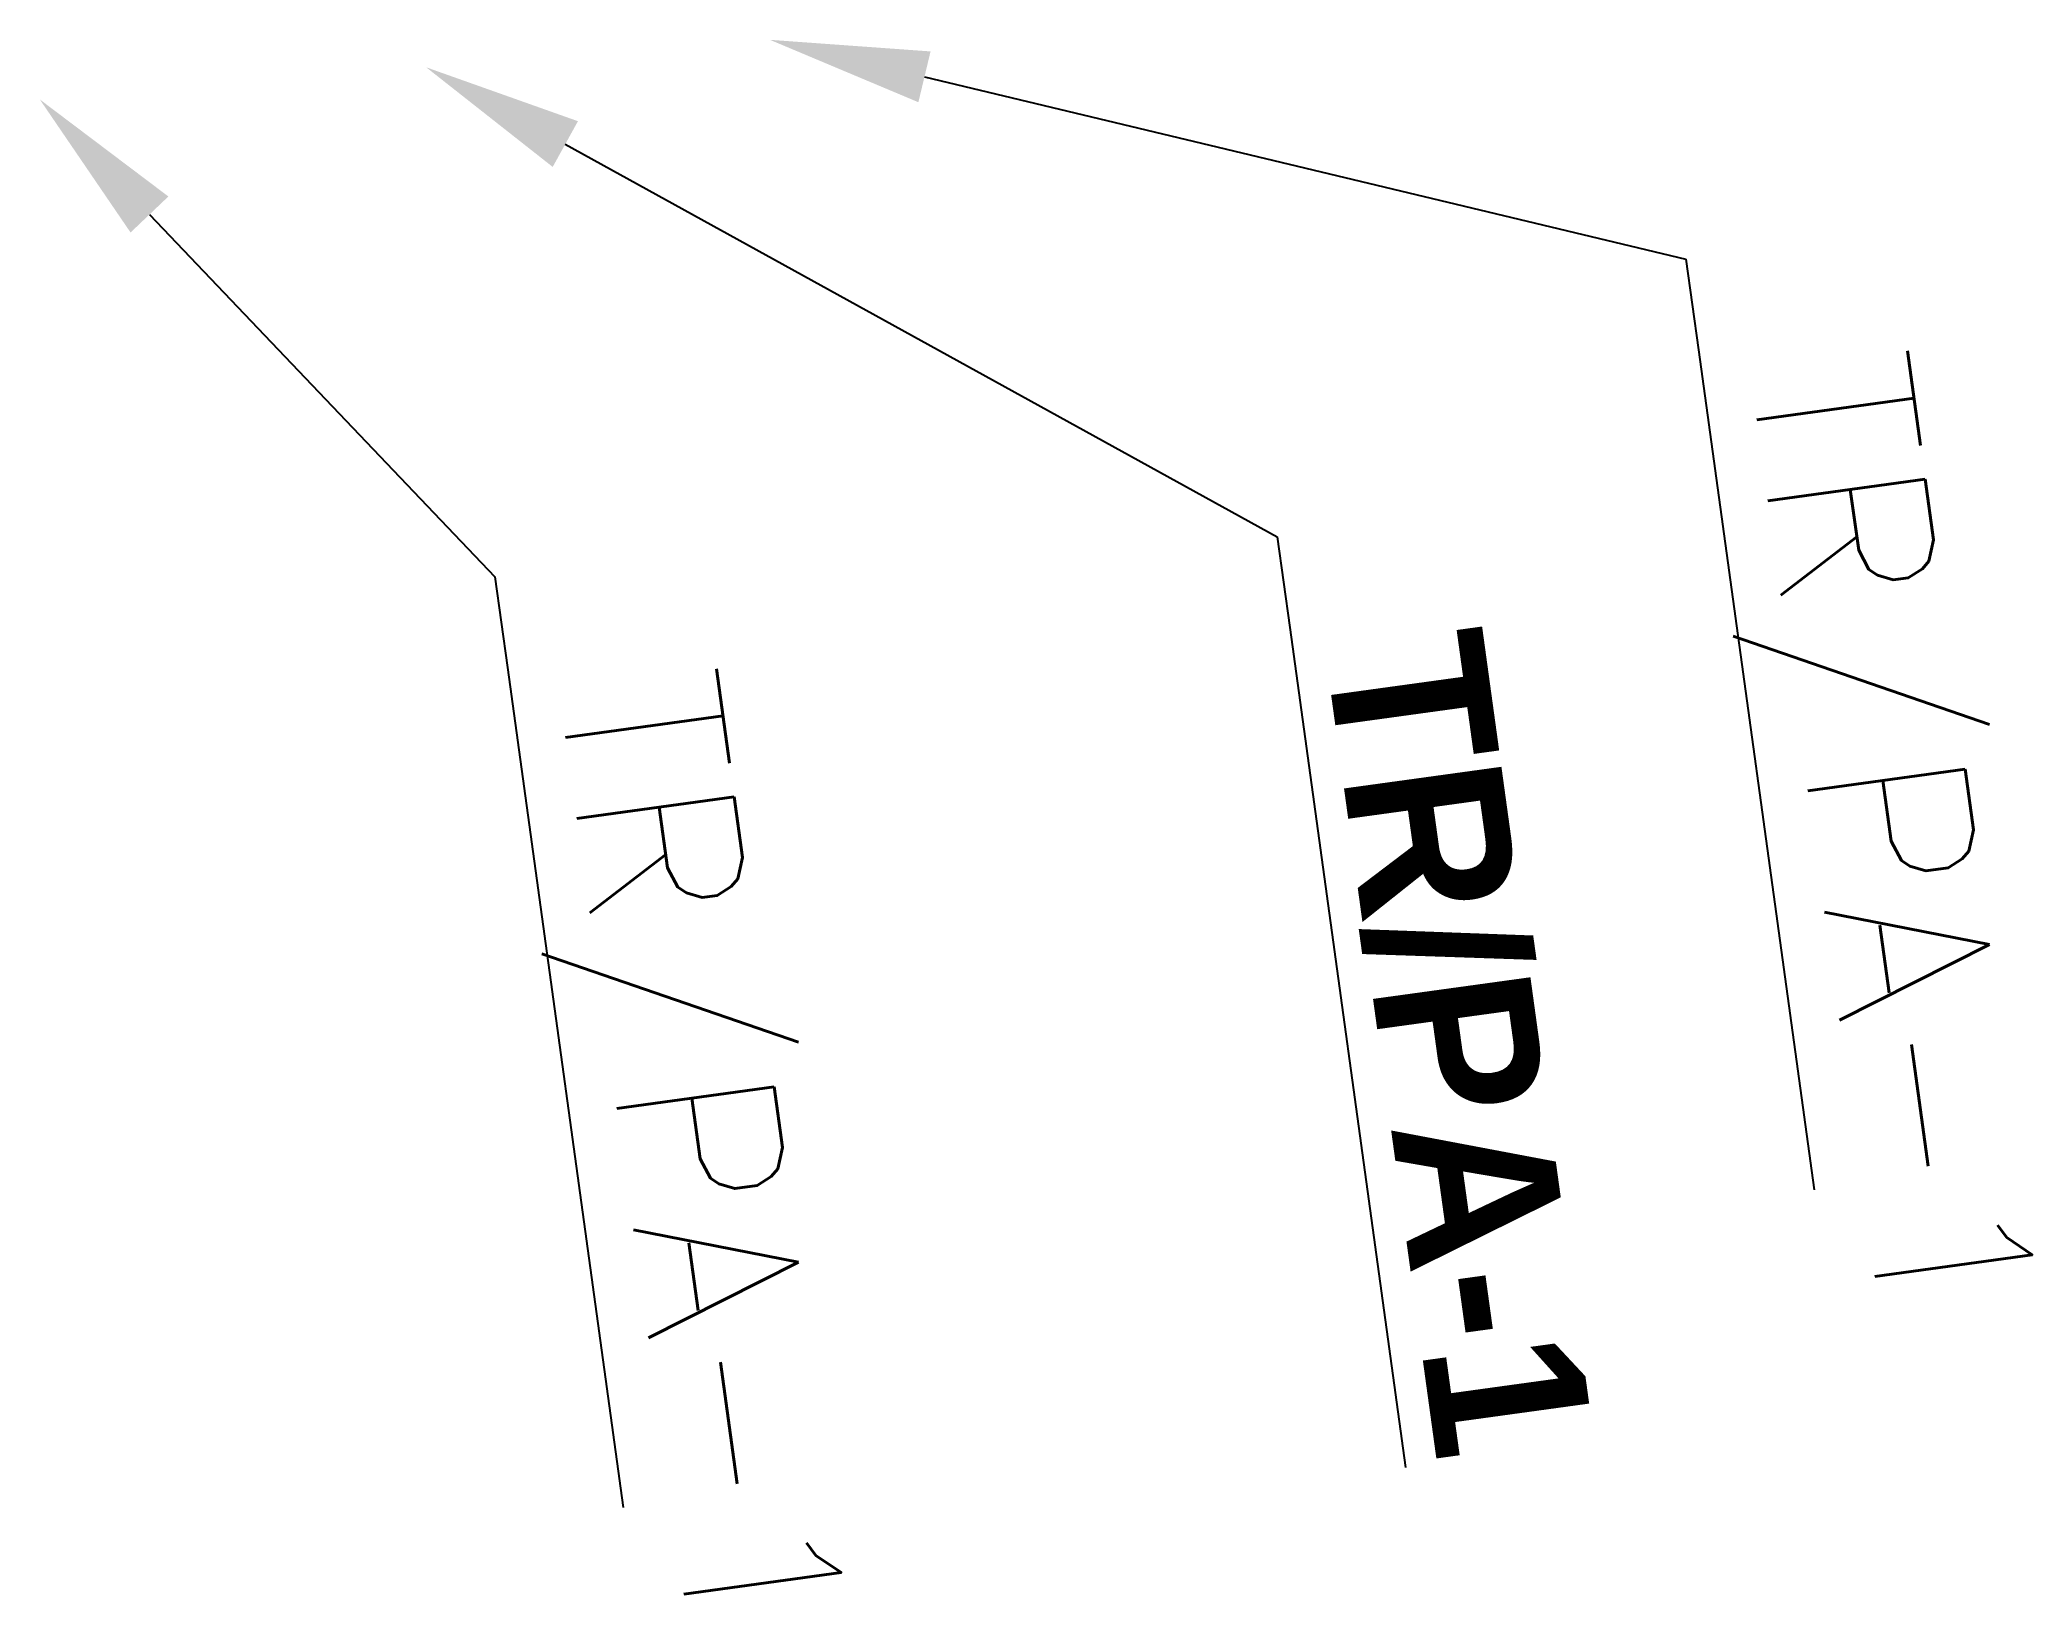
# Model space of a CAD drawing. Extents: x 67091.49 to 67099.33, y 53890.5 to 53896.62.
import ezdxf
from ezdxf import colors
from ezdxf.entities.mleader import LeaderData, LeaderLine
from ezdxf.math import Vec2, Vec3

# ---------------------------------------------------------------- set-up
doc = ezdxf.new("R2010")
doc.units = 0
doc.header["$MEASUREMENT"] = 0
doc.layers.add('L-ANNO-LEDR-SPEC', color=234, linetype='Continuous')
doc.styles.get("Standard").update_dxf_attribs({"font": 'arial.ttf'})

msp = doc.modelspace()

# ---------------------------------------------------------------- leaders
at = {"layer": 'L-ANNO-LEDR-SPEC'}
ml = msp.add_multileader_mtext('Standard', dxfattribs=at)
ml.set_content('{\\fRomanS|b1|i0|c0|p2;\\C6;TR/PA-1}', color=2)
ml.set_leader_properties(color=256)
ml.build(insert=Vec2(0, 0))
ml.multileader.update_dxf_attribs({"text_left_attachment_type": 6, "text_right_attachment_type": 6, "dogleg_length": 0.36, "arrow_head_size": 0.625})
ctx = ml.context
ctx.base_point, ctx.char_height, ctx.arrow_head_size, ctx.landing_gap_size, ctx.plane_origin, ctx.plane_x_axis, ctx.plane_y_axis = Vec3(67098.0168, 53895.3994), 0.625, 0.625, 0.09, Vec3(67096.9814, 53902.9152), Vec3(0.136486, -0.990642), Vec3(0.990642, 0.136486)
ctx.left_attachment, ctx.right_attachment = 6, 6
notes = []
notes.append((ctx, [(0, (1, 1, 0), (67097.9677, 53895.7561), (0.136486, -0.990642), 0.36, [(0, [(67094.3648, 53896.619)], 0, [])])]))
ctx.mtext.insert, ctx.mtext.text_direction, ctx.mtext.rotation, ctx.mtext.flow_direction = Vec3(67098.8358, 53895.4214), Vec3(0.136486, -0.990642), 4.849302, 5
ml = msp.add_multileader_mtext('Standard', dxfattribs=at)
ml.set_content('{\\fPristina|b1|i0|c0|p66;\\C6;TR/PA-1}', color=2)
ml.set_leader_properties(color=256)
ml.build(insert=Vec2(0, 0))
ml.multileader.update_dxf_attribs({"text_left_attachment_type": 6, "text_right_attachment_type": 6, "dogleg_length": 0.36, "arrow_head_size": 0.625})
ctx = ml.context
ctx.base_point, ctx.char_height, ctx.arrow_head_size, ctx.landing_gap_size, ctx.plane_origin, ctx.plane_x_axis, ctx.plane_y_axis = Vec3(67096.4094, 53894.307), 0.625, 0.625, 0.09, Vec3(67095.3739, 53901.8228), Vec3(0.136486, -0.990642), Vec3(0.990642, 0.136486)
ctx.left_attachment, ctx.right_attachment = 6, 6
notes.append((ctx, [(0, (1, 1, 0), (67096.3602, 53894.6637), (0.136486, -0.990642), 0.36, [(0, [(67093.0128, 53896.5109)], 0, [])])]))
ctx.mtext.insert, ctx.mtext.text_direction, ctx.mtext.rotation, ctx.mtext.flow_direction = Vec3(67097.1646, 53894.3202), Vec3(0.136486, -0.990642), 4.849302, 5
ml = msp.add_multileader_mtext('Standard', dxfattribs=at)
ml.set_content('{\\fRomanS|b1|i0|c0|p2;\\C240;\\c2367469;TR/PA-1}', color=2)
ml.set_leader_properties(color=256)
ml.build(insert=Vec2(0, 0))
ml.multileader.update_dxf_attribs({"text_left_attachment_type": 6, "text_right_attachment_type": 6, "dogleg_length": 0.36, "arrow_head_size": 0.625})
ctx = ml.context
ctx.base_point, ctx.char_height, ctx.arrow_head_size, ctx.landing_gap_size, ctx.plane_origin, ctx.plane_x_axis, ctx.plane_y_axis = Vec3(67093.3322, 53894.1496), 0.625, 0.625, 0.09, Vec3(67092.2967, 53901.6654), Vec3(0.136486, -0.990642), Vec3(0.990642, 0.136486)
ctx.left_attachment, ctx.right_attachment = 6, 6
notes.append((ctx, [(0, (1, 1, 0), (67093.2831, 53894.5062), (0.136486, -0.990642), 0.36, [(0, [(67091.4932, 53896.3843)], 0, [])])]))
ctx.mtext.insert, ctx.mtext.text_direction, ctx.mtext.rotation, ctx.mtext.flow_direction = Vec3(67094.1512, 53894.1716), Vec3(0.136486, -0.990642), 4.849302, 5
for ctx, leaders in notes:
    for number, flags, end, landing, length, lines in leaders:
        leader = LeaderData()
        leader.index, (leader.has_last_leader_line, leader.has_dogleg_vector, leader.attachment_direction) = number, flags
        leader.last_leader_point, leader.dogleg_vector, leader.dogleg_length = Vec3(end), Vec3(landing), length
        for number, points, colour, breaks in lines:
            line = LeaderLine()
            line.index, line.vertices, line.color, line.breaks = number, Vec3.list(points), colors.encode_raw_color(colour), breaks
            leader.lines.append(line)
        ctx.leaders.append(leader)

doc.saveas('drawing.dxf')
